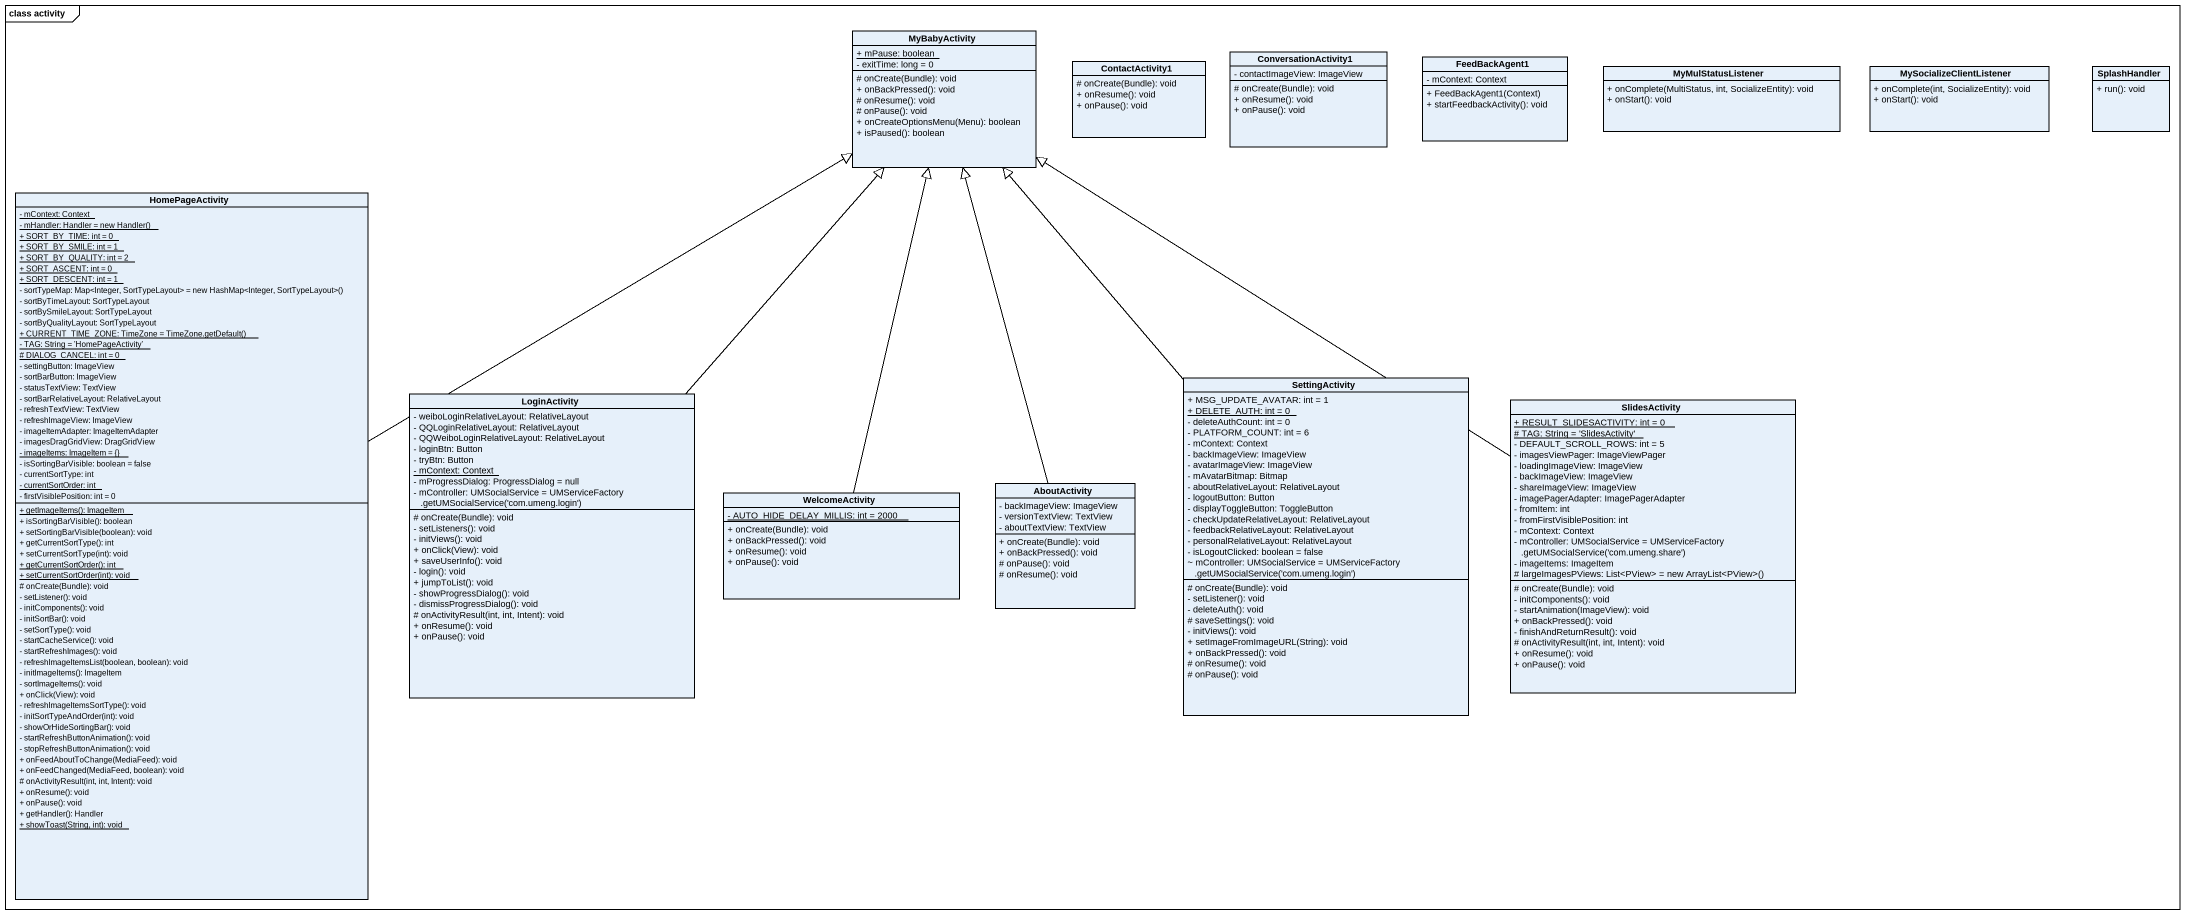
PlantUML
@startuml
mainframe class activity
hide circle
hide empty members
skinparam classAttributeIconSize 0
class MyBabyActivity {
  {static} + mPause: boolean
  - exitTime: long = 0
  # onCreate(Bundle): void
  + onBackPressed(): void
  # onResume(): void
  # onPause(): void
  + onCreateOptionsMenu(Menu): boolean
  + isPaused(): boolean
}
class ContactActivity1 {
  # onCreate(Bundle): void
  + onResume(): void
  + onPause(): void
}
class ConversationActivity1 {
  - contactImageView: ImageView
  # onCreate(Bundle): void
  + onResume(): void
  + onPause(): void
}
class FeedBackAgent1 {
  - mContext: Context
  + FeedBackAgent1(Context)
  + startFeedbackActivity(): void
}
class MyMulStatusListener {
  + onComplete(MultiStatus, int, SocializeEntity): void
  + onStart(): void
}
class MySocializeClientListener {
  + onComplete(int, SocializeEntity): void
  + onStart(): void
}
class SplashHandler {
  + run(): void
}
class HomePageActivity {
  {static} - mContext: Context
  {static} {field} - mHandler: Handler = new Handler()
  {static} + SORT_BY_TIME: int = 0
  {static} + SORT_BY_SMILE: int = 1
  {static} + SORT_BY_QUALITY: int = 2
  {static} + SORT_ASCENT: int = 0
  {static} + SORT_DESCENT: int = 1
  {field} - sortTypeMap: Map<Integer, SortTypeLayout> = new HashMap<Integer, SortTypeLayout>()
  - sortByTimeLayout: SortTypeLayout
  - sortBySmileLayout: SortTypeLayout
  - sortByQualityLayout: SortTypeLayout
  {static} {field} + CURRENT_TIME_ZONE: TimeZone = TimeZone.getDefault()
  {static} - TAG: String = 'HomePageActivity'
  {static} # DIALOG_CANCEL: int = 0
  - settingButton: ImageView
  - sortBarButton: ImageView
  - statusTextView: TextView
  - sortBarRelativeLayout: RelativeLayout
  - refreshTextView: TextView
  - refreshImageView: ImageView
  - imageItemAdapter: ImageItemAdapter
  - imagesDragGridView: DragGridView
  {static} - imageItems: ImageItem = {}
  - isSortingBarVisible: boolean = false
  - currentSortType: int
  {static} - currentSortOrder: int
  - firstVisiblePosition: int = 0
  {static} + getImageItems(): ImageItem
  + isSortingBarVisible(): boolean
  + setSortingBarVisible(boolean): void
  + getCurrentSortType(): int
  + setCurrentSortType(int): void
  {static} + getCurrentSortOrder(): int
  {static} + setCurrentSortOrder(int): void
  # onCreate(Bundle): void
  - setListener(): void
  - initComponents(): void
  - initSortBar(): void
  - setSortType(): void
  - startCacheService(): void
  - startRefreshImages(): void
  - refreshImageItemsList(boolean, boolean): void
  - initImageItems(): ImageItem
  - sortImageItems(): void
  + onClick(View): void
  - refreshImageItemsSortType(): void
  - initSortTypeAndOrder(int): void
  - showOrHideSortingBar(): void
  - startRefreshButtonAnimation(): void
  - stopRefreshButtonAnimation(): void
  + onFeedAboutToChange(MediaFeed): void
  + onFeedChanged(MediaFeed, boolean): void
  # onActivityResult(int, int, Intent): void
  + onResume(): void
  + onPause(): void
  + getHandler(): Handler
  {static} + showToast(String, int): void
}
class SettingActivity {
  + MSG_UPDATE_AVATAR: int = 1
  {static} + DELETE_AUTH: int = 0
  - deleteAuthCount: int = 0
  - PLATFORM_COUNT: int = 6
  - mContext: Context
  - backImageView: ImageView
  - avatarImageView: ImageView
  - mAvatarBitmap: Bitmap
  - aboutRelativeLayout: RelativeLayout
  - logoutButton: Button
  - displayToggleButton: ToggleButton
  - checkUpdateRelativeLayout: RelativeLayout
  - feedbackRelativeLayout: RelativeLayout
  - personalRelativeLayout: RelativeLayout
  - isLogoutClicked: boolean = false
  {field} ~ mController: UMSocialService = UMServiceFactory .getUMSocialService('com.umeng.login')
  # onCreate(Bundle): void
  - setListener(): void
  - deleteAuth(): void
  # saveSettings(): void
  - initViews(): void
  + setImageFromImageURL(String): void
  + onBackPressed(): void
  # onResume(): void
  # onPause(): void
}
class LoginActivity {
  - weiboLoginRelativeLayout: RelativeLayout
  - QQLoginRelativeLayout: RelativeLayout
  - QQWeiboLoginRelativeLayout: RelativeLayout
  - loginBtn: Button
  - tryBtn: Button
  {static} - mContext: Context
  - mProgressDialog: ProgressDialog = null
  {field} - mController: UMSocialService = UMServiceFactory .getUMSocialService('com.umeng.login')
  # onCreate(Bundle): void
  - setListeners(): void
  - initViews(): void
  + onClick(View): void
  + saveUserInfo(): void
  - login(): void
  + jumpToList(): void
  - showProgressDialog(): void
  - dismissProgressDialog(): void
  # onActivityResult(int, int, Intent): void
  + onResume(): void
  + onPause(): void
}
class SlidesActivity {
  {static} + RESULT_SLIDESACTIVITY: int = 0
  {static} # TAG: String = 'SlidesActivity'
  - DEFAULT_SCROLL_ROWS: int = 5
  - imagesViewPager: ImageViewPager
  - loadingImageView: ImageView
  - backImageView: ImageView
  - shareImageView: ImageView
  - imagePagerAdapter: ImagePagerAdapter
  - fromItem: int
  - fromFirstVisiblePosition: int
  - mContext: Context
  {field} - mController: UMSocialService = UMServiceFactory .getUMSocialService('com.umeng.share')
  - imageItems: ImageItem
  {field} # largeImagesPViews: List<PView> = new ArrayList<PView>()
  # onCreate(Bundle): void
  - initComponents(): void
  - startAnimation(ImageView): void
  + onBackPressed(): void
  - finishAndReturnResult(): void
  # onActivityResult(int, int, Intent): void
  + onResume(): void
  + onPause(): void
}
class WelcomeActivity {
  {static} - AUTO_HIDE_DELAY_MILLIS: int = 2000
  + onCreate(Bundle): void
  + onBackPressed(): void
  + onResume(): void
  + onPause(): void
}
class AboutActivity {
  - backImageView: ImageView
  - versionTextView: TextView
  - aboutTextView: TextView
  + onCreate(Bundle): void
  + onBackPressed(): void
  # onPause(): void
  # onResume(): void
}
HomePageActivity -right-|> MyBabyActivity
SettingActivity -up-|> MyBabyActivity
LoginActivity -up-|> MyBabyActivity
SlidesActivity -up-|> MyBabyActivity
WelcomeActivity -up-|> MyBabyActivity
AboutActivity -up-|> MyBabyActivity
@enduml
